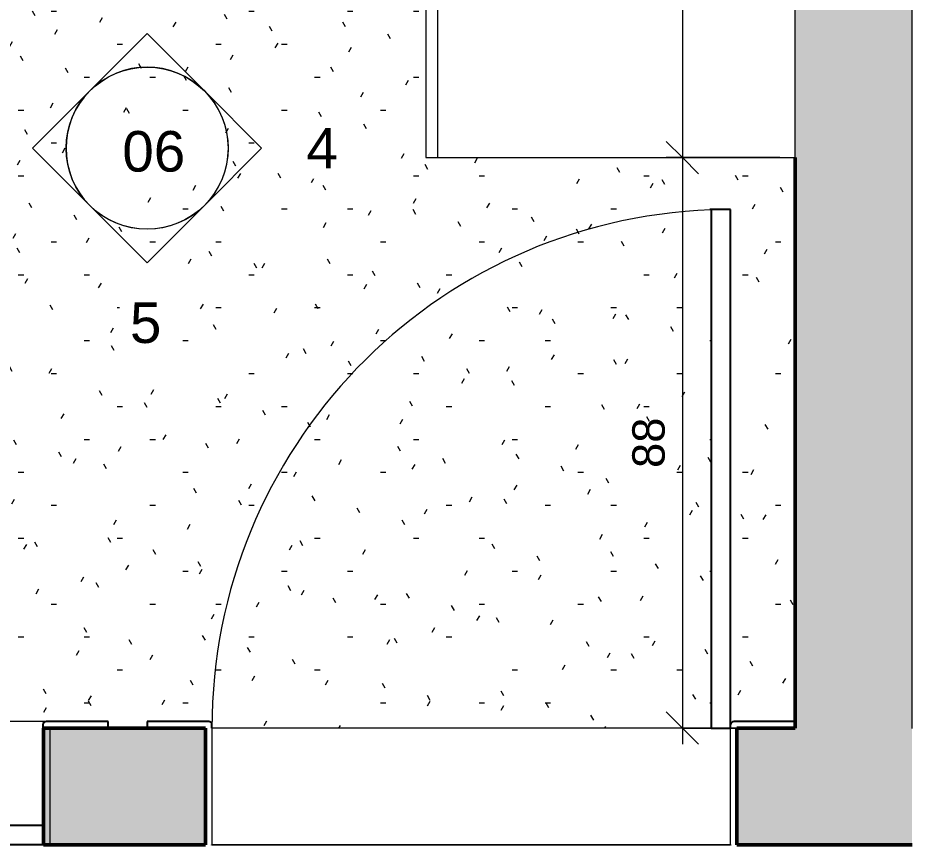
# Model space of a CAD drawing. Header units: millimetres. Extents: x -7376 to 9919, y -19320 to 2725.
# Drawn here: x -5944 to -4564, y -19320 to -18044 of the extents above; entities that cross this region are included whole.
import ezdxf

# ---------------------------------------------------------------- set-up
doc = ezdxf.new("R2010")
doc.units = ezdxf.units.MM
for name, color, linetype, lineweight in [('A-ANNO-DIMS', 211, 'Continuous', 9), ('A-ANNO-DIMS-25', 211, 'Continuous', 9), ('A-DOOR', 31, 'Continuous', 9), ('A-FLOR-PATT', 8, 'Continuous', 25), ('A-GLAZ', 151, 'Continuous', 9), ('A-WALL', 113, 'Continuous', 25), ('A-WALL-PATT', 111, 'Continuous', 25), ('G-ANNO-SYMB', 111, 'Continuous', 9), ('I-FURN', 30, 'Continuous', 9), ('Q-CASE', 31, 'Continuous', 9)]:
    doc.layers.add(name, color=color, linetype=linetype, lineweight=lineweight)
doc.styles.add('@Arial Unicode MS', font='ARIALUNI.TTF', dxfattribs={"height": 50})
doc.styles.add('Arial', font='arial.ttf', dxfattribs={"height": 62.5})
doc.dimstyles.new('CRT_-__Metros_-_Linha_de_chamada_3_5_mm', dxfattribs={"dimscale": 304.8, "dimtxt": 50.292243, "dimasz": 0.164042, "dimexe": 0.082021, "dimexo": 0.0625, "dimgap": 0.04101, "dimtad": 1, "dimdec": 0, "dimlfac": 0.1, "dimdsep": 46, "dimtxsty": '@Arial Unicode MS', "dimblk1": 'OBLIQUE', "dimblk2": 'OBLIQUE', "dimsah": 1, "dimcen": 0.09, "dimdle": 0.082021, "dimazin": 0, "dimtfac": 1, "dimtdec": 4, "dimtix": 1, "dimtmove": 0, "dimatfit": 3, "dimfxl": 0.492126, "dimfxlon": 1, "dimtvp": 1, "dimtolj": 1, "dimtzin": 0, "dimarcsym": 2})
pattern_1 = [(0, (0, 0), (203.2, 50.8), [8.382, -144.018, 8.382, -144.018, -812.8]), (0, (0, 0), (203.2, 50.8), [-304.8, 8.382, -296.418, 8.382, -144.018, -355.6]), (0, (0, 0), (203.2, 50.8), [-762, 8.382, -93.218, 8.382, -245.618]), (120, (76.2, 25.4), (-145.59409, 150.57636), [8.382, -144.018, 8.382, -144.018, -812.8]), (120, (76.2, 25.4), (-145.59409, 150.57636), [-304.8, 8.382, -296.418, 8.382, -144.018, -355.6]), (120, (76.2, 25.4), (-145.59409, 150.57636), [-762, 8.382, -93.218, 8.382, -245.618]), (240, (101.6, 127), (-57.60591, -201.37636), [8.382, -144.018, 8.382, -144.018, -812.8]), (240, (101.6, 127), (-57.60591, -201.37636), [-304.8, 8.382, -296.418, 8.382, -144.018, -355.6]), (240, (101.6, 127), (-57.60591, -201.37636), [-762, 8.382, -93.218, 8.382, -245.618])]

# ---------------------------------------------------------------- blocks, each defined once
blk = doc.blocks.new('CRT_POR_Abrir_1 Folha_Madeira e Vidro - 80 x 210  cm-3550694-PLANTA LAVANDERIA')
at = {"layer": 'A-DOOR', "lineweight": 25}
for p, q in [((-500, 90.5), (-500, 90)), ((-400, 90), (-400, 90.5)), ((400, 90.5), (400, 90)), ((500, 90), (500, 90.5)), ((-370, -90), (-400, -90)), ((-400, -90), (-400, -890)), ((-370, -890), (-370, -90)), ((400, -90), (400, -95)), ((500, -100), (500, -90)), ((-500, -100), (-405, -100)), ((405, -100), (500, -100)), ((-400, -890), (-370, -890))]:
    blk.add_line(p, q, dxfattribs=at)
at = {"layer": 'A-DOOR'}
for p, q in [((400, 90), (-400, 90)), ((-400, 90), (-400, -90)), ((-400, 90), (400, 90)), ((400, -90), (400, 90)), ((-400, -90), (400, -90)), ((-400, -90), (-400, -890))]:
    blk.add_line(p, q, dxfattribs=at)
at = {"layer": 'A-DOOR', "lineweight": 25}
for centre, start, end in [((-405, -95), 270, 360), ((405, -95), 180, 270)]:
    blk.add_arc(centre, 5, start, end, dxfattribs=at)
at = {"layer": 'A-DOOR'}
blk.add_arc((-400, -90), 800, 272.152, 360, dxfattribs=at)
blk = doc.blocks.new('CRT_JAN_Correr_Vidro e Madeira_2 Folhas - 100x100 cm-3976170-PLANTA LAVANDERIA')
at = {"layer": 'A-GLAZ', "lineweight": 25}
for p, q in [((-512.2, 100), (-608.2, 100)), ((-608.2, 100), (-608.2, 90)), ((591.8, 100), (495.8, 100)), ((591.8, 90), (591.8, 100)), ((-507.2, -90.5), (-507.2, 95)), ((490.8, 95), (490.8, -90.5)), ((-508.2, -20), (-508.2, -50)), ((16.8, -20), (-508.2, -20)), ((16.8, -50), (16.8, -20)), ((-508.2, -50), (16.8, -50)), ((-33.2, -90), (-33.2, -60)), ((-33.2, -60), (491.8, -60)), ((491.8, -60), (491.8, -90)), ((-608.2, -90), (-608.2, -90.5)), ((491.8, -90), (-33.2, -90)), ((591.8, -90.5), (591.8, -90))]:
    blk.add_line(p, q, dxfattribs=at)
at = {"layer": 'A-GLAZ'}
for p, q in [((495.8, 100), (-512.2, 100)), ((-518.2, -90), (-518.2, 90)), ((501.8, 90), (501.8, -90))]:
    blk.add_line(p, q, dxfattribs=at)
at = {"layer": 'A-GLAZ', "lineweight": 25}
for centre, start, end in [((-512.2, 95), 360, 90), ((495.8, 95), 90, 180)]:
    blk.add_arc(centre, 5, start, end, dxfattribs=at)
at = {"layer": 'A-GLAZ'}
for points in [[(-512.2, 100), (-511.7, 100), (-511.1, 99.9), (-510.3, 99.6), (-509.8, 99.4), (-509.4, 99.2), (-509.1, 98.9), (-508.7, 98.6), (-508.4, 98.3), (-508.1, 98), (-507.8, 97.5), (-507.6, 96.9), (-507.3, 96.1), (-507.2, 95.4), (-507.2, 95)], [(495.8, 100), (495.4, 100), (494.7, 99.9), (493.9, 99.6), (493.4, 99.4), (493, 99.2), (492.7, 98.9), (492.3, 98.6), (492, 98.3), (491.8, 98), (491.5, 97.5), (491.2, 96.9), (490.9, 96.1), (490.8, 95.4), (490.8, 95)]]:
    blk.add_open_spline(points, degree=3, knots=[0, 0, 0, 0, 0.166667, 0.25, 0.333333, 0.375, 0.416667, 0.5, 0.541667, 0.583333, 0.666667, 0.75, 0.833333, 1, 1, 1, 1], dxfattribs=at)
blk = doc.blocks.new('BANCADA LAVANDERIA - BANCADA LAVANDERIA-4419173-PLANTA LAVANDERIA')
at = {"layer": 'I-FURN', "color": 254}
for p, q in [((1768, -900), (1768, -1500)), ((2320, -1500), (2320, -900)), ((1768, -1500), (2320, -1500))]:
    blk.add_line(p, q, dxfattribs=at)
at = {"layer": 'Q-CASE'}
for p, q in [((1750, -900), (1750, -1500)), ((1750, -1500), (1768, -1500))]:
    blk.add_line(p, q, dxfattribs=at)
blk = doc.blocks.new('Prateleira L - Branco-4955212-PLANTA LAVANDERIA')
at = {"layer": 'Q-CASE', "color": 55}
for p, q in [((544.7, -50), (544.4, -50)), ((544.7, -2430), (544.7, -50))]:
    blk.add_line(p, q, dxfattribs=at)
blk = doc.blocks.new('Elevação - Detail Number-118256-PLANTA LAVANDERIA')
at = {"layer": 'G-ANNO-SYMB'}
blk.add_circle((0, 0), 5, dxfattribs=at)
blk = doc.blocks.new('Elevação - Detail Number-117976-PLANTA LAVANDERIA')
at = {"layer": 'G-ANNO-SYMB'}
for p, q in [((0, 7.071), (-3.536, 3.536)), ((3.536, 3.536), (0, 7.071))]:
    blk.add_line(p, q, dxfattribs=at)
blk.add_arc((0, 0), 5, 45, 135, dxfattribs=at)
blk = doc.blocks.new('DIMBLOCK14-PLANTA LAVANDERIA')
at = {"layer": 'A-ANNO-DIMS-25', "lineweight": 18}
for p, q in [((-4918.7, -17659.7), (-4943.7, -17634.7)), ((-4918.7, -17659.7), (-4893.7, -17684.7)), ((-4918.7, -18259.7), (-4943.7, -18234.7)), ((-4918.7, -18259.7), (-4893.7, -18284.7))]:
    blk.add_line(p, q, dxfattribs=at)
at = {"layer": 'A-ANNO-DIMS-25'}
for p, q in [((-4768.7, -17659.7), (-4943.7, -17659.7)), ((-4918.7, -17659.7), (-4918.7, -18259.7)), ((-4918.7, -17659.7), (-4768.7, -17659.7)), ((-4768.7, -18259.7), (-4943.7, -18259.7)), ((-4918.7, -18259.7), (-4768.7, -18259.7))]:
    blk.add_line(p, q, dxfattribs=at)
at = {"layer": 'A-ANNO-DIMS-25', "color": 0, "insert": (-4996.1, -17998.4), "char_height": 50, "width": 92.937, "attachment_point": 1, "rotation": 90, "line_spacing_factor": 1.117605, "style": '@Arial Unicode MS'}
blk.add_mtext('60', dxfattribs=at)
blk = doc.blocks.new('_Oblique')
at = {"color": 0, "linetype": 'ByBlock', "lineweight": -2}
blk.add_line((-0.5, -0.5), (0.5, 0.5), dxfattribs=at)
blk = doc.blocks.new('DIMBLOCK15-PLANTA LAVANDERIA')
at = {"layer": 'A-ANNO-DIMS-25', "lineweight": 18}
for p, q in [((-4918.7, -18259.7), (-4943.7, -18234.7)), ((-4918.7, -18259.7), (-4893.7, -18284.7)), ((-4918.7, -19139.7), (-4943.7, -19114.7)), ((-4918.7, -19139.7), (-4893.7, -19164.7))]:
    blk.add_line(p, q, dxfattribs=at)
at = {"layer": 'A-ANNO-DIMS-25'}
for p, q in [((-4768.7, -18259.7), (-4943.7, -18259.7)), ((-4918.7, -18259.7), (-4918.7, -19164.7)), ((-4918.7, -18259.7), (-4768.7, -18259.7)), ((-4768.7, -19139.7), (-4943.7, -19139.7)), ((-4918.7, -19139.7), (-4768.7, -19139.7))]:
    blk.add_line(p, q, dxfattribs=at)
at = {"layer": 'A-ANNO-DIMS-25', "color": 0, "insert": (-4996.1, -18738.4), "char_height": 50, "width": 92.937, "attachment_point": 1, "rotation": 90, "line_spacing_factor": 1.117605, "style": '@Arial Unicode MS'}
blk.add_mtext('88', dxfattribs=at)

msp = doc.modelspace()

# ---------------------------------------------------------------- hatches: boundary and pattern name
at = {"layer": 'A-FLOR-PATT', "lineweight": 9}
h = msp.add_hatch(dxfattribs=at)
h.set_pattern_fill('FP_1', color=9, style=0, pattern_type=2)
h.set_pattern_definition(pattern_1)
h.paths.add_polyline_path([(-5904.156, -19131.115), (-5904.95, -19132.151), (-5905.45, -19133.357), (-5905.45, -19134.239), (-5904.585, -19132.151)])
h.paths.add_polyline_path([(-5900.62, -19129.651), (-5901.914, -19129.821), (-5903.12, -19130.321), (-5903.12, -19130.686), (-5901.031, -19129.821)])
h.paths.add_polyline_path([(-5644.62, -19139.651), (-4874.62, -19139.651), (-4874.62, -18339.651), (-4844.62, -18339.651), (-4844.62, -19134.651), (-4843.156, -19131.115), (-4839.62, -19129.651), (-4744.62, -19129.651), (-4744.62, -18259.651), (-5314.62, -18259.651), (-5314.62, -17179.651), (-6494.62, -17179.651), (-6494.62, -18259.651), (-6514.62, -18259.651), (-6514.62, -18384.651), (-6404.865, -18384.651), (-6404.865, -18434.651), (-6395.415, -18434.651), (-6395.139, -18439.651), (-6395.119, -18439.651), (-6394.865, -18439.651), (-6389.837, -18471.741), (-6388.129, -18487.171), (-6386.879, -18502.383), (-6386.076, -18525.172), (-6386.361, -18905.777), (-6387.57, -18925.949), (-6389.964, -18948.87), (-6391.133, -18956.466), (-6394.865, -18979.651), (-6395.192, -18979.651), (-6395.415, -18984.651), (-6404.866, -18984.651), (-6405.02, -19034.651), (-6514.62, -19034.651), (-6514.62, -19129.651), (-5804.62, -19129.651), (-5804.62, -19139.651), (-5744.62, -19139.651), (-5744.62, -19129.651), (-5649.62, -19129.651), (-5646.085, -19131.115), (-5644.62, -19134.651)])
h = msp.add_hatch(dxfattribs=at)
h.set_pattern_fill('FP_1', color=9, style=0, pattern_type=2)
h.set_pattern_definition(pattern_1)
h.paths.add_polyline_path([(-7004.62, -19320.19), (-7004.62, -19319.651), (-7245.009, -19319.651), (-7245.009, -19320.19), (-7064.62, -19320.19)])
h.paths.add_polyline_path([(-4564.352, -19320.19), (-4564.62, -19319.651), (-4744.62, -19319.651), (-4744.62, -19320.19), (-4564.62, -19320.19)])
h.paths.add_polyline_path([(-4844.62, -19320.19), (-4844.62, -19319.651), (-5644.62, -19319.651), (-5644.62, -19320.19), (-5234.516, -19320.19)])
h.paths.add_polyline_path([(-5804.62, -19320.19), (-5744.62, -19320.19), (-5744.62, -19319.651), (-5804.62, -19319.651)])
at = {"layer": 'A-WALL-PATT'}
msp.add_hatch(color=256, dxfattribs=at).paths.add_polyline_path([(-4564.62, -19139.651), (-4564.62, -16759.651), (-4744.62, -16759.651), (-4744.62, -19139.651)])
h = msp.add_hatch(color=256, dxfattribs=at)
h.paths.add_polyline_path([(-5654.62, -19319.651), (-5654.62, -19139.651), (-5904.62, -19139.651), (-5904.62, -19319.651)])
h.paths.add_polyline_path([(-6909.927, -19319.651), (-6904.62, -19319.651), (-6904.62, -19139.651), (-7064.62, -19139.651), (-7064.62, -19319.651)])
h.paths.add_polyline_path([(-4834.62, -19319.651), (-4564.352, -19319.651), (-4564.62, -19139.651), (-4834.62, -19139.651)])

# ---------------------------------------------------------------- linework, layer by layer
at = {"layer": 'A-WALL', "lineweight": 50}
for p, q in [((-4744.62, -18259.651), (-4744.62, -19139.651)), ((-5654.62, -19139.651), (-5904.62, -19139.651)), ((-5904.62, -19139.651), (-5904.62, -19319.651)), ((-5654.62, -19319.651), (-5654.62, -19139.651)), ((-4744.62, -19139.651), (-4834.62, -19139.651)), ((-4834.62, -19139.651), (-4834.62, -19319.651)), ((-5904.62, -19319.651), (-5654.62, -19319.651)), ((-4834.62, -19319.651), (-4564.352, -19319.651))]:
    msp.add_line(p, q, dxfattribs=at)

# ---------------------------------------------------------------- block references
at = {"layer": 'A-DOOR', "rotation": 180}
msp.add_blockref('CRT_POR_Abrir_1 Folha_Madeira e Vidro - 80 x 210  cm-3550694-PLANTA LAVANDERIA', (-5244.62, -19229.651), dxfattribs=at)
at = {"layer": 'A-GLAZ'}
msp.add_blockref('CRT_JAN_Correr_Vidro e Madeira_2 Folhas - 100x100 cm-3976170-PLANTA LAVANDERIA', (-6396.431, -19229.651), dxfattribs=at)
at = {"layer": 'G-ANNO-SYMB', "xscale": 24.99999999999999, "yscale": 24.99999999999999, "zscale": 24.99999999999999}
for name in ['Elevação - Detail Number-117976-PLANTA LAVANDERIA', 'Elevação - Detail Number-118256-PLANTA LAVANDERIA']:
    msp.add_blockref(name, (-5744.741, -18245.125), dxfattribs=at)
at = {"layer": 'G-ANNO-SYMB', "xscale": 24.99999999999999, "yscale": 24.99999999999999, "zscale": 24.99999999999999, "rotation": 89.99999999999953}
msp.add_blockref('Elevação - Detail Number-117976-PLANTA LAVANDERIA', (-5744.741, -18245.125), dxfattribs=at)
at = {"layer": 'G-ANNO-SYMB', "extrusion": (0, 0, -1), "xscale": 24.99999999999999, "yscale": 24.99999999999999, "zscale": 24.99999999999999, "rotation": 180}
msp.add_blockref('Elevação - Detail Number-117976-PLANTA LAVANDERIA', (5744.741, -18245.125), dxfattribs=at)
at = {"layer": 'I-FURN', "color": 254}
msp.add_blockref('BANCADA LAVANDERIA - BANCADA LAVANDERIA-4419173-PLANTA LAVANDERIA', (-7064.62, -16759.651), dxfattribs=at)
at = {"layer": 'Q-CASE', "color": 55, "rotation": 180}
msp.add_blockref('Prateleira L - Branco-4955212-PLANTA LAVANDERIA', (-4019.92, -19189.651), dxfattribs=at)

# ---------------------------------------------------------------- dimensions: what is measured, and where the dimension line sits
at = {"layer": 'A-ANNO-DIMS'}
for base, p1, p2, override, picture, middle in [((-4918.72, -18259.651), (-4768.72, -17659.651), (-4768.72, -18259.651), {"dimpost": '<>', "dimfxl": 600}, 'DIMBLOCK14-PLANTA LAVANDERIA', (-4956.766, -17959.651)), ((-4918.72, -19139.651), (-4768.72, -18259.651), (-4768.72, -19139.651), {"dimpost": '<>', "dimfxl": 880}, 'DIMBLOCK15-PLANTA LAVANDERIA', (-4956.766, -18699.651))]:
    dim = msp.add_linear_dim(base=base, p1=p1, p2=p2, angle=90, dimstyle='CRT_-__Metros_-_Linha_de_chamada_3_5_mm', override=override, dxfattribs=at)
    dim.commit()
    dim.dimension.update_dxf_attribs({"geometry": picture, "text_midpoint": middle})

# ---------------------------------------------------------------- next in the draw order: texts
at = {"layer": 'G-ANNO-SYMB', "char_height": 62.5, "attachment_point": 1, "style": 'Arial', "bg_fill": 3, "box_fill_scale": 1.25, "bg_fill_color": 256, "bg_fill_true_color": 13158600, "bg_fill_transparency": 0}
for s, insert, width in [('06', (-5782.924, -18218.684), 116.24469), ('4', (-5498.927, -18213.91), 58.12234), ('5', (-5771.151, -18483.064), 58.12234)]:
    msp.add_mtext(s, dxfattribs=dict(at, insert=insert, width=width))

# ---------------------------------------------------------------- next in the draw order: block references
at = {"layer": 'G-ANNO-SYMB', "extrusion": (0, 0, -1), "xscale": 24.99999999999999, "yscale": 24.99999999999999, "zscale": 24.99999999999999, "rotation": 90.00000000000027}
msp.add_blockref('Elevação - Detail Number-117976-PLANTA LAVANDERIA', (5744.741, -18245.125), dxfattribs=at)

doc.saveas('drawing.dxf')
